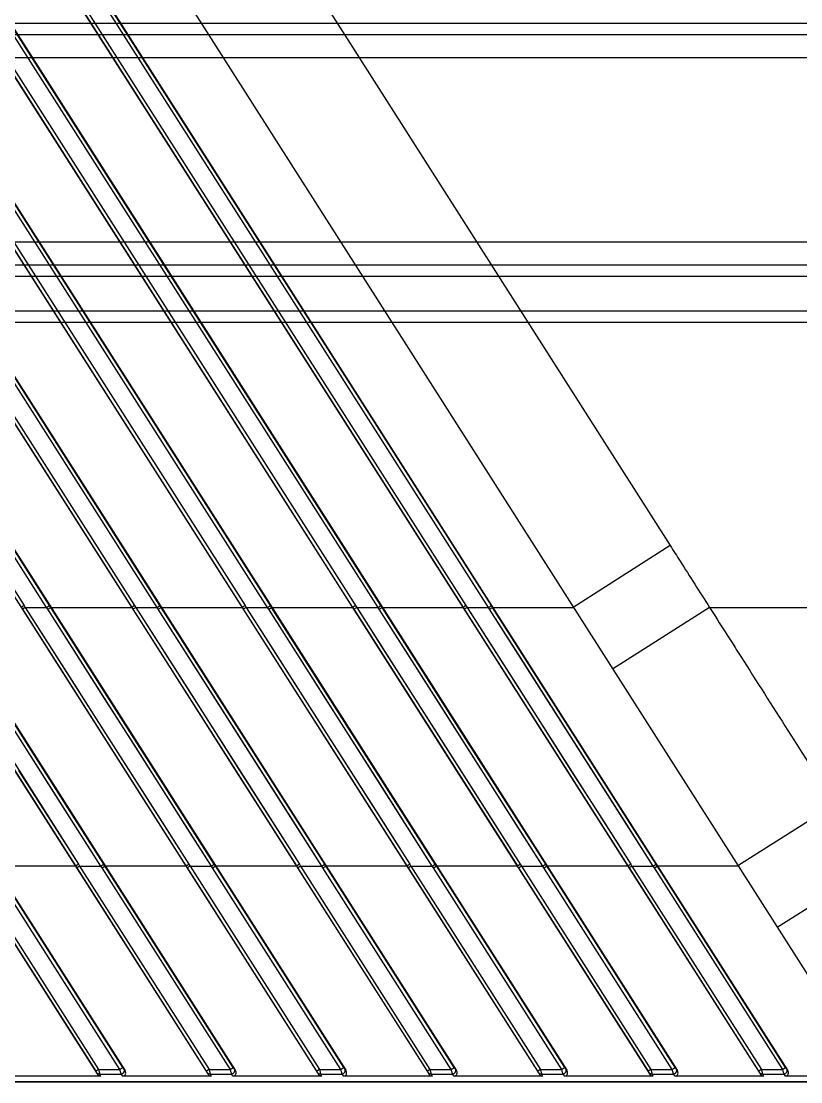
# Model space of a CAD drawing. Header units: millimetres. Extents: x 1409 to 26878, y 589 to 5187.
# Drawn here: x 16728.1 to 16795.9, y 3600.1 to 3692.3 of the extents above; entities that cross this region are included whole.
import ezdxf

# ---------------------------------------------------------------- set-up
doc = ezdxf.new("R2010")
doc.units = ezdxf.units.MM
doc.layers.add('02___PRT_ALL_AXES', color=7, linetype='Continuous')

# ---------------------------------------------------------------- blocks, each defined once
blk = doc.blocks.new('WRSF')
at = {"color": 114, "linetype": 'Continuous', "true_color": 0x139b48}
for p, q in [((12832.07, 6137.063), (12278.07, 6137.063)), ((12832.07, 6135.063), (12278.07, 6135.063)), ((12832.07, 6119.063), (12278.07, 6119.063)), ((12832.07, 6117.063), (12278.07, 6117.063)), ((12832.07, 6112.063), (12278.07, 6112.063))]:
    blk.add_line(p, q, dxfattribs=at)
at = {"layer": '02___PRT_ALL_AXES', "color": 114, "linetype": 'Continuous', "true_color": 0x139b48}
for p, q in [((12828.1, 6138.063), (12282.039, 6138.063)), ((12828.1, 6116.063), (12282.039, 6116.063)), ((12828.1, 6113.063), (12282.039, 6113.063))]:
    blk.add_line(p, q, dxfattribs=at)
blk = doc.blocks.new('*U71')
blk.add_blockref('WRSF', (-12547.57, -6214.325))
blk = doc.blocks.new('*U72')
at = {"color": 0, "linetype": 'ByBlock', "lineweight": -2, "transparency": 16777216}
blk.add_blockref('*U71', (1800, 0), dxfattribs=at)
blk = doc.blocks.new('1111')
at = {"color": 7, "linetype": 'Continuous'}
for p, q in [((16002.781, 7051.634), (16602.781, 7051.634)), ((16005.058, 7020.451), (16199.886, 6714.633)), ((16003.885, 7011.312), (16192.566, 6715.143)), ((16003.365, 7008.034), (16190.168, 6714.812)), ((16003.885, 6996.237), (16182.962, 6715.143)), ((16003.365, 6992.958), (16180.564, 6714.812)), ((16003.885, 6981.161), (16173.358, 6715.143)), ((16003.365, 6977.883), (16170.96, 6714.812)), ((16003.885, 6966.086), (16163.754, 6715.143)), ((16052.447, 6964.654), (16182.353, 6760.743)), ((16003.365, 6962.807), (16161.356, 6714.812)), ((16003.885, 6951.011), (16154.149, 6715.143)), ((16003.365, 6947.732), (16151.752, 6714.812)), ((16166.556, 6755.377), (16044.024, 6947.714)), ((16166.808, 6755.537), (16044.276, 6947.874)), ((16044.276, 6944.41), (16164.601, 6755.537)), ((16044.024, 6944.249), (16164.349, 6755.377)), ((16003.885, 6935.935), (16144.545, 6715.143)), ((16003.365, 6932.657), (16142.148, 6714.812)), ((16156.952, 6755.377), (16044.024, 6932.638)), ((16157.204, 6755.537), (16044.276, 6932.799)), ((16044.024, 6929.174), (16154.745, 6755.377)), ((16044.276, 6929.334), (16154.997, 6755.537)), ((16003.885, 6920.86), (16134.941, 6715.143)), ((16147.6, 6755.537), (16044.276, 6917.724)), ((16003.365, 6917.581), (16132.544, 6714.812)), ((16147.348, 6755.377), (16044.024, 6917.563)), ((16044.024, 6914.098), (16145.141, 6755.377)), ((16044.276, 6914.259), (16145.393, 6755.537)), ((16137.744, 6755.377), (16044.024, 6902.488)), ((16137.996, 6755.537), (16044.276, 6902.648)), ((16044.276, 6899.184), (16135.789, 6755.537)), ((16044.024, 6899.023), (16135.537, 6755.377)), ((16128.14, 6755.377), (16044.024, 6887.412)), ((16128.392, 6755.537), (16044.276, 6887.573)), ((16044.276, 6884.108), (16126.185, 6755.537)), ((16182.353, 6760.743), (16173.93, 6755.377)), ((16116.683, 6755.377), (16130.905, 6733.04)), ((16133.112, 6733.054), (16118.89, 6755.377)), ((16126.185, 6755.537), (16125.933, 6755.377)), ((16125.933, 6755.377), (16126.035, 6755.216)), ((16126.287, 6755.377), (16126.035, 6755.216)), ((16126.185, 6755.537), (16126.287, 6755.377)), ((16126.287, 6755.377), (16140.509, 6733.04)), ((16126.287, 6755.377), (16128.14, 6755.377)), ((16126.287, 6755.377), (16130.803, 6748.283)), ((16128.14, 6755.377), (16128.392, 6755.537)), ((16128.242, 6755.216), (16128.14, 6755.377)), ((16128.242, 6755.216), (16128.494, 6755.377)), ((16128.494, 6755.377), (16128.392, 6755.537)), ((16142.716, 6733.054), (16128.494, 6755.377)), ((16128.494, 6755.377), (16135.537, 6755.377)), ((16131.226, 6751.088), (16128.494, 6755.377)), ((16135.789, 6755.537), (16135.537, 6755.377)), ((16135.537, 6755.377), (16135.639, 6755.216)), ((16135.891, 6755.377), (16135.639, 6755.216)), ((16135.789, 6755.537), (16135.891, 6755.377)), ((16135.891, 6755.377), (16150.113, 6733.04)), ((16135.891, 6755.377), (16140.408, 6748.283)), ((16135.891, 6755.377), (16137.744, 6755.377)), ((16137.744, 6755.377), (16137.996, 6755.537)), ((16137.846, 6755.216), (16137.744, 6755.377)), ((16137.846, 6755.216), (16138.098, 6755.377)), ((16138.098, 6755.377), (16137.996, 6755.537)), ((16143.3, 6747.212), (16138.098, 6755.377)), ((16152.32, 6733.054), (16138.098, 6755.377)), ((16138.098, 6755.377), (16145.141, 6755.377)), ((16145.393, 6755.537), (16145.141, 6755.377)), ((16145.141, 6755.377), (16145.243, 6755.216)), ((16145.495, 6755.377), (16145.243, 6755.216)), ((16145.393, 6755.537), (16145.495, 6755.377)), ((16145.495, 6755.377), (16159.717, 6733.04)), ((16145.495, 6755.377), (16147.8, 6751.757)), ((16145.495, 6755.377), (16147.348, 6755.377)), ((16147.348, 6755.377), (16147.6, 6755.537)), ((16147.45, 6755.216), (16147.348, 6755.377)), ((16147.45, 6755.216), (16147.702, 6755.377)), ((16147.702, 6755.377), (16147.6, 6755.537)), ((16161.924, 6733.054), (16147.702, 6755.377)), ((16152.904, 6747.212), (16147.702, 6755.377)), ((16147.702, 6755.377), (16154.745, 6755.377)), ((16154.997, 6755.537), (16154.745, 6755.377)), ((16154.745, 6755.377), (16154.847, 6755.216)), ((16155.099, 6755.377), (16154.847, 6755.216)), ((16154.997, 6755.537), (16155.099, 6755.377)), ((16155.099, 6755.377), (16169.321, 6733.04)), ((16155.099, 6755.377), (16157.404, 6751.757)), ((16155.099, 6755.377), (16156.952, 6755.377)), ((16156.952, 6755.377), (16157.204, 6755.537)), ((16157.054, 6755.216), (16156.952, 6755.377)), ((16157.054, 6755.216), (16157.307, 6755.377)), ((16157.307, 6755.377), (16157.204, 6755.537)), ((16171.528, 6733.054), (16157.307, 6755.377)), ((16157.307, 6755.377), (16164.349, 6755.377)), ((16160.039, 6751.088), (16157.307, 6755.377)), ((16164.601, 6755.537), (16164.349, 6755.377)), ((16164.349, 6755.377), (16164.451, 6755.216)), ((16164.703, 6755.377), (16164.451, 6755.216)), ((16164.601, 6755.537), (16164.703, 6755.377)), ((16164.703, 6755.377), (16178.925, 6733.04)), ((16164.703, 6755.377), (16166.556, 6755.377)), ((16164.703, 6755.377), (16167.008, 6751.757)), ((16166.556, 6755.377), (16166.808, 6755.537)), ((16166.659, 6755.216), (16166.556, 6755.377)), ((16166.659, 6755.216), (16166.911, 6755.377)), ((16166.911, 6755.377), (16166.808, 6755.537)), ((16172.112, 6747.212), (16166.911, 6755.377)), ((16181.132, 6733.054), (16166.911, 6755.377)), ((16166.911, 6755.377), (16173.93, 6755.377)), ((16185.774, 6755.377), (16177.351, 6750.006)), ((16185.774, 6755.377), (16273.141, 6755.377)), ((16116.431, 6755.216), (16130.653, 6732.893)), ((16132.859, 6732.88), (16118.638, 6755.216)), ((16126.035, 6755.216), (16140.257, 6732.893)), ((16126.035, 6755.216), (16128.339, 6751.599)), ((16142.463, 6732.88), (16128.242, 6755.216)), ((16133.443, 6747.047), (16128.242, 6755.216)), ((16135.639, 6755.216), (16149.861, 6732.893)), ((16135.639, 6755.216), (16140.156, 6748.127)), ((16143.048, 6747.047), (16137.846, 6755.216)), ((16152.067, 6732.88), (16137.846, 6755.216)), ((16145.243, 6755.216), (16159.465, 6732.893)), ((16145.243, 6755.216), (16149.76, 6748.127)), ((16152.652, 6747.047), (16147.45, 6755.216)), ((16161.672, 6732.88), (16147.45, 6755.216)), ((16154.847, 6755.216), (16169.07, 6732.893)), ((16154.847, 6755.216), (16157.152, 6751.599)), ((16162.256, 6747.047), (16157.054, 6755.216)), ((16171.276, 6732.88), (16157.054, 6755.216)), ((16164.451, 6755.216), (16178.674, 6732.893)), ((16164.451, 6755.216), (16168.968, 6748.127)), ((16180.88, 6732.88), (16166.659, 6755.216)), ((16169.391, 6750.925), (16166.659, 6755.216)), ((16147.8, 6751.757), (16152.222, 6744.811)), ((16157.404, 6751.757), (16161.826, 6744.811)), ((16167.008, 6751.757), (16169.22, 6748.283)), ((16126.135, 6743.441), (16121.37, 6750.925)), ((16128.339, 6751.599), (16132.762, 6744.657)), ((16135.992, 6743.609), (16131.226, 6751.088)), ((16157.152, 6751.599), (16161.575, 6744.657)), ((16164.804, 6743.609), (16160.039, 6751.088)), ((16174.156, 6743.441), (16169.391, 6750.925)), ((16130.803, 6748.283), (16133.014, 6744.811)), ((16140.156, 6748.127), (16144.662, 6741.053)), ((16140.408, 6748.283), (16144.914, 6741.205)), ((16149.76, 6748.127), (16151.971, 6744.657)), ((16168.968, 6748.127), (16171.179, 6744.657)), ((16169.22, 6748.283), (16173.726, 6741.205)), ((16126.388, 6743.609), (16124.092, 6747.212)), ((16135.739, 6743.441), (16133.443, 6747.047)), ((16145.343, 6743.441), (16143.048, 6747.047)), ((16147.806, 6740.139), (16143.3, 6747.212)), ((16157.158, 6739.969), (16152.652, 6747.047)), ((16155.2, 6743.609), (16152.904, 6747.212)), ((16166.762, 6739.969), (16162.256, 6747.047)), ((16176.619, 6740.139), (16172.112, 6747.212)), ((16132.762, 6744.657), (16135.058, 6741.053)), ((16133.014, 6744.811), (16137.778, 6737.328)), ((16151.971, 6744.657), (16154.266, 6741.053)), ((16152.222, 6744.811), (16154.518, 6741.205)), ((16161.575, 6744.657), (16166.339, 6737.179)), ((16161.826, 6744.811), (16166.591, 6737.328)), ((16171.179, 6744.657), (16175.943, 6737.179)), ((16128.346, 6739.969), (16126.135, 6743.441)), ((16130.809, 6736.669), (16126.388, 6743.609)), ((16140.161, 6736.496), (16135.739, 6743.441)), ((16138.202, 6740.139), (16135.992, 6743.609)), ((16149.765, 6736.496), (16145.343, 6743.441)), ((16159.621, 6736.669), (16155.2, 6743.609)), ((16169.226, 6736.669), (16164.804, 6743.609)), ((16178.577, 6736.496), (16174.156, 6743.441)), ((16125.454, 6741.053), (16130.653, 6732.893)), ((16125.706, 6741.205), (16130.905, 6733.04)), ((16135.058, 6741.053), (16140.257, 6732.893)), ((16144.662, 6741.053), (16149.861, 6732.893)), ((16144.914, 6741.205), (16150.113, 6733.04)), ((16154.266, 6741.053), (16159.465, 6732.893)), ((16154.518, 6741.205), (16156.987, 6737.328)), ((16173.726, 6741.205), (16176.195, 6737.328)), ((16132.859, 6732.88), (16128.346, 6739.969)), ((16142.716, 6733.054), (16138.202, 6740.139)), ((16152.32, 6733.054), (16147.806, 6740.139)), ((16161.672, 6732.88), (16157.158, 6739.969)), ((16168.973, 6736.496), (16166.762, 6739.969)), ((16178.83, 6736.669), (16176.619, 6740.139)), ((16196.671, 6738.247), (16188.246, 6732.905)), ((16137.778, 6737.328), (16140.509, 6733.04)), ((16156.987, 6737.328), (16159.717, 6733.04)), ((16166.339, 6737.179), (16169.07, 6732.893)), ((16166.591, 6737.328), (16169.321, 6733.04)), ((16175.943, 6737.179), (16178.674, 6732.893)), ((16176.195, 6737.328), (16178.925, 6733.04)), ((16133.112, 6733.054), (16130.809, 6736.669)), ((16142.463, 6732.88), (16140.161, 6736.496)), ((16152.067, 6732.88), (16149.765, 6736.496)), ((16161.924, 6733.054), (16159.621, 6736.669)), ((16171.276, 6732.88), (16168.973, 6736.496)), ((16171.528, 6733.054), (16169.226, 6736.669)), ((16180.88, 6732.88), (16178.577, 6736.496)), ((16181.132, 6733.054), (16178.83, 6736.669)), ((16121.151, 6732.733), (16132.407, 6715.064)), ((16121.402, 6732.88), (16132.659, 6715.211)), ((16134.512, 6715.211), (16123.357, 6732.72)), ((16134.764, 6715.385), (16123.61, 6732.894)), ((16123.626, 6732.905), (16130.621, 6732.905)), ((16130.621, 6732.905), (16130.653, 6732.893)), ((16130.653, 6732.893), (16130.755, 6732.733)), ((16130.755, 6732.733), (16142.011, 6715.064)), ((16130.905, 6733.04), (16131.006, 6732.88)), ((16131.006, 6732.88), (16142.263, 6715.211)), ((16131.006, 6732.88), (16132.859, 6732.88)), ((16132.961, 6732.72), (16132.859, 6732.88)), ((16144.116, 6715.211), (16132.961, 6732.72)), ((16133.214, 6732.894), (16133.112, 6733.054)), ((16133.23, 6732.905), (16133.214, 6732.894)), ((16144.368, 6715.385), (16133.214, 6732.894)), ((16133.23, 6732.905), (16140.225, 6732.905)), ((16140.225, 6732.905), (16140.257, 6732.893)), ((16140.257, 6732.893), (16140.359, 6732.733)), ((16140.359, 6732.733), (16151.615, 6715.064)), ((16140.509, 6733.04), (16140.611, 6732.88)), ((16140.611, 6732.88), (16151.867, 6715.211)), ((16140.611, 6732.88), (16142.463, 6732.88)), ((16142.565, 6732.72), (16142.463, 6732.88)), ((16153.72, 6715.211), (16142.565, 6732.72)), ((16142.818, 6732.894), (16142.716, 6733.054)), ((16142.834, 6732.905), (16142.818, 6732.894)), ((16153.972, 6715.385), (16142.818, 6732.894)), ((16142.834, 6732.905), (16149.83, 6732.905)), ((16149.83, 6732.905), (16149.861, 6732.893)), ((16149.861, 6732.893), (16149.963, 6732.733)), ((16149.963, 6732.733), (16161.22, 6715.064)), ((16150.113, 6733.04), (16150.215, 6732.88)), ((16150.215, 6732.88), (16161.471, 6715.211)), ((16150.215, 6732.88), (16152.067, 6732.88)), ((16152.169, 6732.72), (16152.067, 6732.88)), ((16163.324, 6715.211), (16152.169, 6732.72)), ((16152.422, 6732.894), (16152.32, 6733.054)), ((16152.438, 6732.905), (16152.422, 6732.894)), ((16163.576, 6715.385), (16152.422, 6732.894)), ((16152.438, 6732.905), (16159.434, 6732.905)), ((16159.434, 6732.905), (16159.465, 6732.893)), ((16159.465, 6732.893), (16159.567, 6732.733)), ((16159.567, 6732.733), (16170.824, 6715.064)), ((16159.717, 6733.04), (16159.819, 6732.88)), ((16159.819, 6732.88), (16171.075, 6715.211)), ((16159.819, 6732.88), (16161.672, 6732.88)), ((16161.773, 6732.72), (16161.672, 6732.88)), ((16172.928, 6715.211), (16161.773, 6732.72)), ((16162.026, 6732.894), (16161.924, 6733.054)), ((16162.042, 6732.905), (16162.026, 6732.894)), ((16173.181, 6715.385), (16162.026, 6732.894)), ((16162.042, 6732.905), (16169.038, 6732.905)), ((16169.038, 6732.905), (16169.07, 6732.893)), ((16169.07, 6732.893), (16169.171, 6732.733)), ((16169.171, 6732.733), (16180.428, 6715.064)), ((16169.321, 6733.04), (16169.423, 6732.88)), ((16169.423, 6732.88), (16180.679, 6715.211)), ((16169.423, 6732.88), (16171.276, 6732.88)), ((16171.377, 6732.72), (16171.276, 6732.88)), ((16182.532, 6715.211), (16171.377, 6732.72)), ((16171.63, 6732.894), (16171.528, 6733.054)), ((16171.646, 6732.905), (16171.63, 6732.894)), ((16182.785, 6715.385), (16171.63, 6732.894)), ((16171.646, 6732.905), (16178.642, 6732.905)), ((16178.642, 6732.905), (16178.674, 6732.893)), ((16178.674, 6732.893), (16178.775, 6732.733)), ((16178.775, 6732.733), (16190.032, 6715.064)), ((16178.925, 6733.04), (16179.027, 6732.88)), ((16179.027, 6732.88), (16190.283, 6715.211)), ((16179.027, 6732.88), (16180.88, 6732.88)), ((16180.982, 6732.72), (16180.88, 6732.88)), ((16192.136, 6715.211), (16180.982, 6732.72)), ((16181.234, 6732.894), (16181.132, 6733.054)), ((16181.25, 6732.905), (16181.234, 6732.894)), ((16192.389, 6715.385), (16181.234, 6732.894)), ((16181.25, 6732.905), (16188.246, 6732.905)), ((16200.084, 6732.88), (16191.657, 6727.55)), ((16132.501, 6714.903), (16132.544, 6714.812)), ((16132.659, 6715.211), (16134.512, 6715.211)), ((16132.752, 6714.808), (16132.835, 6714.633)), ((16132.752, 6714.808), (16134.623, 6714.808)), ((16134.764, 6714.633), (16134.623, 6714.808)), ((16134.941, 6715.143), (16134.876, 6715.224)), ((16142.105, 6714.903), (16142.148, 6714.812)), ((16142.263, 6715.211), (16144.116, 6715.211)), ((16142.356, 6714.808), (16142.439, 6714.633)), ((16142.356, 6714.808), (16144.227, 6714.808)), ((16144.368, 6714.633), (16144.227, 6714.808)), ((16144.545, 6715.143), (16144.48, 6715.224)), ((16151.709, 6714.903), (16151.752, 6714.812)), ((16151.867, 6715.211), (16153.72, 6715.211)), ((16151.96, 6714.808), (16152.043, 6714.633)), ((16151.96, 6714.808), (16153.831, 6714.808)), ((16153.972, 6714.633), (16153.831, 6714.808)), ((16154.149, 6715.143), (16154.084, 6715.224)), ((16161.313, 6714.903), (16161.356, 6714.812)), ((16161.471, 6715.211), (16163.324, 6715.211)), ((16161.564, 6714.808), (16161.647, 6714.633)), ((16161.564, 6714.808), (16163.436, 6714.808)), ((16163.576, 6714.633), (16163.436, 6714.808)), ((16163.754, 6715.143), (16163.688, 6715.224)), ((16170.917, 6714.903), (16170.96, 6714.812)), ((16171.075, 6715.211), (16172.928, 6715.211)), ((16171.169, 6714.808), (16171.251, 6714.633)), ((16171.169, 6714.808), (16173.04, 6714.808)), ((16173.18, 6714.633), (16173.04, 6714.808)), ((16173.358, 6715.143), (16173.292, 6715.224)), ((16180.521, 6714.903), (16180.564, 6714.812)), ((16180.679, 6715.211), (16182.532, 6715.211)), ((16180.773, 6714.808), (16180.855, 6714.633)), ((16180.773, 6714.808), (16182.644, 6714.808)), ((16182.784, 6714.633), (16182.644, 6714.808)), ((16182.962, 6715.143), (16182.896, 6715.224)), ((16190.125, 6714.903), (16190.168, 6714.812)), ((16190.283, 6715.211), (16192.136, 6715.211)), ((16190.377, 6714.808), (16192.248, 6714.808)), ((16190.377, 6714.808), (16190.459, 6714.633)), ((16192.388, 6714.633), (16192.248, 6714.808)), ((16192.566, 6715.143), (16192.5, 6715.224)), ((16602.781, 6714.134), (16002.781, 6714.134)), ((16132.835, 6714.633), (16125.16, 6714.633)), ((16142.439, 6714.633), (16134.764, 6714.633)), ((16152.043, 6714.633), (16144.368, 6714.633)), ((16161.647, 6714.633), (16153.972, 6714.633)), ((16171.251, 6714.633), (16163.576, 6714.633)), ((16180.855, 6714.633), (16173.18, 6714.633)), ((16190.459, 6714.633), (16182.784, 6714.633)), ((16199.886, 6714.633), (16192.388, 6714.633))]:
    blk.add_line(p, q, dxfattribs=at)
for centre, major_axis, ratio, start_param, end_param in [((16132.785, 6714.995), (-0.149, 0.341), 0.805684, -4.52125, -3.480622), ((16134.68, 6714.995), (-0.234, 0.314), 0.765335, -3.660421, -1.66705), ((16142.389, 6714.995), (-0.149, 0.341), 0.805684, -4.52125, -3.480622), ((16144.284, 6714.995), (-0.234, 0.314), 0.765335, -3.660421, -1.66705), ((16151.993, 6714.995), (-0.149, 0.341), 0.805684, -4.52125, -3.480622), ((16153.888, 6714.995), (-0.234, 0.314), 0.765335, -3.660421, -1.66705), ((16161.597, 6714.995), (-0.149, 0.341), 0.805684, -4.52125, -3.480622), ((16163.492, 6714.995), (-0.234, 0.314), 0.765335, -3.660421, -1.66705), ((16171.201, 6714.995), (-0.149, 0.341), 0.805684, -4.52125, -3.480622), ((16173.096, 6714.995), (-0.234, 0.314), 0.765335, -3.660421, -1.66705), ((16180.806, 6714.995), (-0.149, 0.341), 0.805684, -4.52125, -3.480622), ((16182.7, 6714.995), (-0.234, 0.314), 0.765335, -3.660421, -1.66705), ((16190.41, 6714.995), (-0.149, 0.341), 0.805684, -4.52125, -3.480622), ((16192.304, 6714.995), (-0.234, 0.314), 0.765335, -3.660421, -1.66705)]:
    blk.add_ellipse(centre, major_axis=major_axis, ratio=ratio, start_param=start_param, end_param=end_param, dxfattribs=at)
for points, knots in [([(16182.353, 6760.743), (16182.638, 6760.296), (16183.778, 6758.507), (16184.918, 6756.718), (16185.774, 6755.377)], [0, 0, 0, 0, 0.250017, 1, 1, 1, 1]), ([(16185.774, 6755.377), (16186.682, 6753.949), (16190.315, 6748.239), (16193.947, 6742.529), (16196.671, 6738.247)], [0, 0, 0, 0, 0.250069, 1, 1, 1, 1]), ([(16130.905, 6733.04), (16130.889, 6733.03), (16130.859, 6733.011), (16130.816, 6732.984), (16130.775, 6732.959), (16130.743, 6732.94), (16130.72, 6732.927), (16130.705, 6732.919), (16130.692, 6732.911), (16130.681, 6732.905), (16130.671, 6732.9), (16130.663, 6732.897), (16130.658, 6732.894), (16130.655, 6732.893), (16130.654, 6732.893), (16130.653, 6732.893)], [0, 0, 0, 0, 0.185901, 0.364797, 0.530712, 0.678228, 0.743535, 0.802468, 0.854558, 0.899371, 0.936552, 0.965823, 0.986978, 0.994497, 1, 1, 1, 1]), ([(16131.006, 6732.88), (16130.991, 6732.87), (16130.961, 6732.851), (16130.917, 6732.824), (16130.877, 6732.799), (16130.845, 6732.78), (16130.822, 6732.767), (16130.807, 6732.759), (16130.794, 6732.751), (16130.782, 6732.745), (16130.773, 6732.74), (16130.765, 6732.737), (16130.76, 6732.735), (16130.757, 6732.734), (16130.756, 6732.733), (16130.755, 6732.733)], [0, 0, 0, 0, 0.185904, 0.364799, 0.530709, 0.67822, 0.743524, 0.802455, 0.854544, 0.899355, 0.936537, 0.96581, 0.98697, 0.994492, 1, 1, 1, 1]), ([(16132.859, 6732.88), (16132.875, 6732.89), (16132.906, 6732.91), (16132.952, 6732.939), (16132.994, 6732.967), (16133.026, 6732.989), (16133.049, 6733.005), (16133.064, 6733.016), (16133.077, 6733.025), (16133.088, 6733.034), (16133.097, 6733.041), (16133.104, 6733.046), (16133.108, 6733.05), (16133.111, 6733.053), (16133.112, 6733.054), (16133.112, 6733.054)], [0, 0, 0, 0, 0.183496, 0.361452, 0.527479, 0.675749, 0.741551, 0.800996, 0.853574, 0.898813, 0.936329, 0.965817, 0.987051, 0.994553, 1, 1, 1, 1]), ([(16132.961, 6732.72), (16132.977, 6732.73), (16133.008, 6732.75), (16133.053, 6732.779), (16133.096, 6732.807), (16133.128, 6732.829), (16133.151, 6732.845), (16133.166, 6732.856), (16133.179, 6732.865), (16133.19, 6732.874), (16133.199, 6732.881), (16133.206, 6732.886), (16133.21, 6732.89), (16133.213, 6732.893), (16133.214, 6732.894), (16133.214, 6732.894)], [0, 0, 0, 0, 0.183496, 0.361452, 0.527479, 0.675749, 0.741551, 0.800996, 0.853574, 0.898813, 0.936329, 0.965817, 0.987051, 0.994553, 1, 1, 1, 1]), ([(16140.509, 6733.04), (16140.493, 6733.03), (16140.464, 6733.011), (16140.42, 6732.984), (16140.379, 6732.959), (16140.347, 6732.94), (16140.324, 6732.927), (16140.309, 6732.919), (16140.296, 6732.911), (16140.285, 6732.905), (16140.275, 6732.9), (16140.267, 6732.897), (16140.262, 6732.894), (16140.259, 6732.893), (16140.258, 6732.893), (16140.257, 6732.893)], [0, 0, 0, 0, 0.185901, 0.364797, 0.530712, 0.678228, 0.743535, 0.802468, 0.854558, 0.899371, 0.936552, 0.965823, 0.986978, 0.994497, 1, 1, 1, 1]), ([(16140.611, 6732.88), (16140.595, 6732.87), (16140.565, 6732.851), (16140.522, 6732.824), (16140.481, 6732.799), (16140.449, 6732.78), (16140.426, 6732.767), (16140.411, 6732.759), (16140.398, 6732.751), (16140.387, 6732.745), (16140.377, 6732.74), (16140.369, 6732.737), (16140.364, 6732.735), (16140.361, 6732.734), (16140.36, 6732.733), (16140.359, 6732.733)], [0, 0, 0, 0, 0.185904, 0.364799, 0.530709, 0.67822, 0.743524, 0.802455, 0.854544, 0.899355, 0.936537, 0.96581, 0.98697, 0.994492, 1, 1, 1, 1]), ([(16142.463, 6732.88), (16142.479, 6732.89), (16142.51, 6732.91), (16142.556, 6732.939), (16142.598, 6732.967), (16142.63, 6732.989), (16142.653, 6733.005), (16142.668, 6733.016), (16142.681, 6733.025), (16142.692, 6733.034), (16142.701, 6733.041), (16142.708, 6733.046), (16142.712, 6733.05), (16142.715, 6733.053), (16142.716, 6733.054), (16142.716, 6733.054)], [0, 0, 0, 0, 0.183496, 0.361452, 0.527479, 0.675749, 0.741551, 0.800996, 0.853574, 0.898813, 0.936329, 0.965817, 0.987051, 0.994553, 1, 1, 1, 1]), ([(16142.565, 6732.72), (16142.581, 6732.73), (16142.612, 6732.75), (16142.658, 6732.779), (16142.7, 6732.807), (16142.732, 6732.829), (16142.755, 6732.845), (16142.77, 6732.856), (16142.783, 6732.865), (16142.794, 6732.874), (16142.803, 6732.881), (16142.81, 6732.886), (16142.814, 6732.89), (16142.817, 6732.893), (16142.818, 6732.894), (16142.818, 6732.894)], [0, 0, 0, 0, 0.183496, 0.361452, 0.527479, 0.675749, 0.741551, 0.800996, 0.853574, 0.898813, 0.936329, 0.965817, 0.987051, 0.994553, 1, 1, 1, 1]), ([(16150.113, 6733.04), (16150.098, 6733.03), (16150.068, 6733.011), (16150.024, 6732.984), (16149.983, 6732.959), (16149.951, 6732.94), (16149.928, 6732.927), (16149.914, 6732.919), (16149.9, 6732.911), (16149.889, 6732.905), (16149.879, 6732.9), (16149.871, 6732.897), (16149.866, 6732.894), (16149.863, 6732.893), (16149.862, 6732.893), (16149.861, 6732.893)], [0, 0, 0, 0, 0.185901, 0.364797, 0.530712, 0.678228, 0.743535, 0.802468, 0.854558, 0.899371, 0.936552, 0.965823, 0.986978, 0.994497, 1, 1, 1, 1]), ([(16150.215, 6732.88), (16150.199, 6732.87), (16150.169, 6732.851), (16150.126, 6732.824), (16150.085, 6732.799), (16150.053, 6732.78), (16150.03, 6732.767), (16150.015, 6732.759), (16150.002, 6732.751), (16149.991, 6732.745), (16149.981, 6732.74), (16149.973, 6732.737), (16149.968, 6732.735), (16149.965, 6732.734), (16149.964, 6732.733), (16149.963, 6732.733)], [0, 0, 0, 0, 0.185904, 0.364799, 0.530709, 0.67822, 0.743524, 0.802455, 0.854544, 0.899355, 0.936537, 0.96581, 0.98697, 0.994492, 1, 1, 1, 1]), ([(16152.067, 6732.88), (16152.083, 6732.89), (16152.115, 6732.91), (16152.16, 6732.939), (16152.202, 6732.967), (16152.234, 6732.989), (16152.257, 6733.005), (16152.272, 6733.016), (16152.285, 6733.025), (16152.296, 6733.034), (16152.305, 6733.041), (16152.312, 6733.046), (16152.317, 6733.05), (16152.319, 6733.053), (16152.32, 6733.054), (16152.32, 6733.054)], [0, 0, 0, 0, 0.183496, 0.361452, 0.527479, 0.675749, 0.741551, 0.800996, 0.853574, 0.898813, 0.936329, 0.965817, 0.987051, 0.994553, 1, 1, 1, 1]), ([(16152.169, 6732.72), (16152.185, 6732.73), (16152.216, 6732.75), (16152.262, 6732.779), (16152.304, 6732.807), (16152.336, 6732.829), (16152.359, 6732.845), (16152.374, 6732.856), (16152.387, 6732.865), (16152.398, 6732.874), (16152.407, 6732.881), (16152.414, 6732.886), (16152.418, 6732.89), (16152.421, 6732.893), (16152.422, 6732.894), (16152.422, 6732.894)], [0, 0, 0, 0, 0.183496, 0.361452, 0.527479, 0.675749, 0.741551, 0.800996, 0.853574, 0.898813, 0.936329, 0.965817, 0.987051, 0.994553, 1, 1, 1, 1]), ([(16159.717, 6733.04), (16159.702, 6733.03), (16159.672, 6733.011), (16159.628, 6732.984), (16159.587, 6732.959), (16159.555, 6732.94), (16159.532, 6732.927), (16159.518, 6732.919), (16159.504, 6732.911), (16159.493, 6732.905), (16159.483, 6732.9), (16159.476, 6732.897), (16159.47, 6732.894), (16159.467, 6732.893), (16159.466, 6732.893), (16159.465, 6732.893)], [0, 0, 0, 0, 0.185901, 0.364797, 0.530712, 0.678228, 0.743535, 0.802468, 0.854558, 0.899371, 0.936552, 0.965823, 0.986978, 0.994497, 1, 1, 1, 1]), ([(16159.819, 6732.88), (16159.803, 6732.87), (16159.773, 6732.851), (16159.73, 6732.824), (16159.689, 6732.799), (16159.657, 6732.78), (16159.634, 6732.767), (16159.619, 6732.759), (16159.606, 6732.751), (16159.595, 6732.745), (16159.585, 6732.74), (16159.577, 6732.737), (16159.572, 6732.735), (16159.569, 6732.734), (16159.568, 6732.733), (16159.567, 6732.733)], [0, 0, 0, 0, 0.185904, 0.364799, 0.530709, 0.67822, 0.743524, 0.802455, 0.854544, 0.899355, 0.936537, 0.96581, 0.98697, 0.994492, 1, 1, 1, 1]), ([(16161.672, 6732.88), (16161.687, 6732.89), (16161.719, 6732.91), (16161.764, 6732.939), (16161.806, 6732.967), (16161.838, 6732.989), (16161.861, 6733.005), (16161.876, 6733.016), (16161.889, 6733.025), (16161.9, 6733.034), (16161.909, 6733.041), (16161.916, 6733.046), (16161.921, 6733.05), (16161.923, 6733.053), (16161.924, 6733.054), (16161.924, 6733.054)], [0, 0, 0, 0, 0.183496, 0.361452, 0.527479, 0.675749, 0.741551, 0.800996, 0.853574, 0.898813, 0.936329, 0.965817, 0.987051, 0.994553, 1, 1, 1, 1]), ([(16161.773, 6732.72), (16161.789, 6732.73), (16161.82, 6732.75), (16161.866, 6732.779), (16161.908, 6732.807), (16161.94, 6732.829), (16161.963, 6732.845), (16161.978, 6732.856), (16161.991, 6732.865), (16162.002, 6732.874), (16162.011, 6732.881), (16162.018, 6732.886), (16162.023, 6732.89), (16162.025, 6732.893), (16162.026, 6732.894), (16162.026, 6732.894)], [0, 0, 0, 0, 0.183496, 0.361452, 0.527479, 0.675749, 0.741551, 0.800996, 0.853574, 0.898813, 0.936329, 0.965817, 0.987051, 0.994553, 1, 1, 1, 1]), ([(16169.321, 6733.04), (16169.306, 6733.03), (16169.276, 6733.011), (16169.232, 6732.984), (16169.191, 6732.959), (16169.159, 6732.94), (16169.137, 6732.927), (16169.122, 6732.919), (16169.108, 6732.911), (16169.097, 6732.905), (16169.087, 6732.9), (16169.08, 6732.897), (16169.074, 6732.894), (16169.071, 6732.893), (16169.07, 6732.893), (16169.07, 6732.893)], [0, 0, 0, 0, 0.185901, 0.364797, 0.530712, 0.678228, 0.743535, 0.802468, 0.854558, 0.899371, 0.936552, 0.965823, 0.986978, 0.994497, 1, 1, 1, 1]), ([(16169.423, 6732.88), (16169.408, 6732.87), (16169.378, 6732.851), (16169.334, 6732.824), (16169.293, 6732.799), (16169.261, 6732.78), (16169.238, 6732.767), (16169.223, 6732.759), (16169.21, 6732.751), (16169.199, 6732.745), (16169.189, 6732.74), (16169.181, 6732.737), (16169.176, 6732.735), (16169.173, 6732.734), (16169.172, 6732.733), (16169.171, 6732.733)], [0, 0, 0, 0, 0.185904, 0.364799, 0.530709, 0.67822, 0.743524, 0.802455, 0.854544, 0.899355, 0.936537, 0.96581, 0.98697, 0.994492, 1, 1, 1, 1]), ([(16171.276, 6732.88), (16171.291, 6732.89), (16171.323, 6732.91), (16171.368, 6732.939), (16171.41, 6732.967), (16171.442, 6732.989), (16171.465, 6733.005), (16171.48, 6733.016), (16171.493, 6733.025), (16171.504, 6733.034), (16171.513, 6733.041), (16171.52, 6733.046), (16171.525, 6733.05), (16171.527, 6733.053), (16171.528, 6733.054), (16171.528, 6733.054)], [0, 0, 0, 0, 0.183496, 0.361452, 0.527479, 0.675749, 0.741551, 0.800996, 0.853574, 0.898813, 0.936329, 0.965817, 0.987051, 0.994553, 1, 1, 1, 1]), ([(16171.377, 6732.72), (16171.393, 6732.73), (16171.425, 6732.75), (16171.47, 6732.779), (16171.512, 6732.807), (16171.544, 6732.829), (16171.567, 6732.845), (16171.582, 6732.856), (16171.595, 6732.865), (16171.606, 6732.874), (16171.615, 6732.881), (16171.622, 6732.886), (16171.627, 6732.89), (16171.629, 6732.893), (16171.63, 6732.894), (16171.63, 6732.894)], [0, 0, 0, 0, 0.183496, 0.361452, 0.527479, 0.675749, 0.741551, 0.800996, 0.853574, 0.898813, 0.936329, 0.965817, 0.987051, 0.994553, 1, 1, 1, 1]), ([(16178.925, 6733.04), (16178.91, 6733.03), (16178.88, 6733.011), (16178.836, 6732.984), (16178.795, 6732.959), (16178.763, 6732.94), (16178.741, 6732.927), (16178.726, 6732.919), (16178.713, 6732.911), (16178.701, 6732.905), (16178.691, 6732.9), (16178.684, 6732.897), (16178.679, 6732.894), (16178.675, 6732.893), (16178.674, 6732.893), (16178.674, 6732.893)], [0, 0, 0, 0, 0.185901, 0.364797, 0.530712, 0.678228, 0.743535, 0.802468, 0.854558, 0.899371, 0.936552, 0.965823, 0.986978, 0.994497, 1, 1, 1, 1]), ([(16179.027, 6732.88), (16179.012, 6732.87), (16178.982, 6732.851), (16178.938, 6732.824), (16178.897, 6732.799), (16178.865, 6732.78), (16178.842, 6732.767), (16178.828, 6732.759), (16178.814, 6732.751), (16178.803, 6732.745), (16178.793, 6732.74), (16178.786, 6732.737), (16178.78, 6732.735), (16178.777, 6732.734), (16178.776, 6732.733), (16178.775, 6732.733)], [0, 0, 0, 0, 0.185904, 0.364799, 0.530709, 0.67822, 0.743524, 0.802455, 0.854544, 0.899355, 0.936537, 0.96581, 0.98697, 0.994492, 1, 1, 1, 1]), ([(16180.88, 6732.88), (16180.896, 6732.89), (16180.927, 6732.91), (16180.972, 6732.939), (16181.014, 6732.967), (16181.046, 6732.989), (16181.069, 6733.005), (16181.084, 6733.016), (16181.097, 6733.025), (16181.108, 6733.034), (16181.117, 6733.041), (16181.124, 6733.046), (16181.129, 6733.05), (16181.131, 6733.053), (16181.132, 6733.054), (16181.132, 6733.054)], [0, 0, 0, 0, 0.183496, 0.361452, 0.527479, 0.675749, 0.741551, 0.800996, 0.853574, 0.898813, 0.936329, 0.965817, 0.987051, 0.994553, 1, 1, 1, 1]), ([(16180.982, 6732.72), (16180.997, 6732.73), (16181.029, 6732.75), (16181.074, 6732.779), (16181.116, 6732.807), (16181.148, 6732.829), (16181.171, 6732.845), (16181.186, 6732.856), (16181.199, 6732.865), (16181.21, 6732.874), (16181.219, 6732.881), (16181.226, 6732.886), (16181.231, 6732.89), (16181.233, 6732.893), (16181.234, 6732.894), (16181.234, 6732.894)], [0, 0, 0, 0, 0.183496, 0.361452, 0.527479, 0.675749, 0.741551, 0.800996, 0.853574, 0.898813, 0.936329, 0.965817, 0.987051, 0.994553, 1, 1, 1, 1]), ([(16132.659, 6715.211), (16132.644, 6715.201), (16132.614, 6715.182), (16132.57, 6715.155), (16132.529, 6715.13), (16132.497, 6715.111), (16132.474, 6715.098), (16132.459, 6715.09), (16132.446, 6715.083), (16132.435, 6715.076), (16132.425, 6715.071), (16132.417, 6715.068), (16132.412, 6715.066), (16132.409, 6715.065), (16132.408, 6715.064), (16132.407, 6715.064)], [0, 0, 0, 0, 0.185904, 0.364799, 0.530709, 0.67822, 0.743524, 0.802455, 0.854544, 0.899355, 0.936537, 0.96581, 0.98697, 0.994492, 1, 1, 1, 1]), ([(16132.407, 6715.064), (16132.417, 6715.049), (16132.435, 6715.02), (16132.461, 6714.977), (16132.48, 6714.943), (16132.493, 6714.919), (16132.498, 6714.908), (16132.501, 6714.903)], [0, 0, 0, 0, 0.288365, 0.562002, 0.805684, 0.910388, 1, 1, 1, 1]), ([(16132.752, 6714.808), (16132.727, 6714.805), (16132.678, 6714.804), (16132.607, 6714.82), (16132.546, 6714.853), (16132.514, 6714.885), (16132.501, 6714.903)], [0, 0, 0, 0, 0.266688, 0.522215, 0.765823, 1, 1, 1, 1]), ([(16132.659, 6715.211), (16132.669, 6715.171), (16132.688, 6715.095), (16132.714, 6714.986), (16132.733, 6714.903), (16132.745, 6714.845), (16132.75, 6714.82), (16132.752, 6714.808)], [0, 0, 0, 0, 0.296022, 0.572054, 0.811812, 0.913254, 1, 1, 1, 1]), ([(16134.512, 6715.211), (16134.527, 6715.221), (16134.559, 6715.241), (16134.604, 6715.27), (16134.646, 6715.298), (16134.678, 6715.32), (16134.701, 6715.336), (16134.716, 6715.347), (16134.729, 6715.356), (16134.74, 6715.365), (16134.749, 6715.372), (16134.756, 6715.377), (16134.761, 6715.381), (16134.763, 6715.384), (16134.764, 6715.385), (16134.764, 6715.385)], [0, 0, 0, 0, 0.183496, 0.361452, 0.527479, 0.675749, 0.741551, 0.800996, 0.853574, 0.898813, 0.936329, 0.965817, 0.987051, 0.994553, 1, 1, 1, 1]), ([(16134.623, 6714.808), (16134.615, 6714.833), (16134.598, 6714.891), (16134.571, 6714.985), (16134.542, 6715.094), (16134.522, 6715.171), (16134.512, 6715.211)], [0, 0, 0, 0, 0.190071, 0.429924, 0.705099, 1, 1, 1, 1]), ([(16134.623, 6714.808), (16134.647, 6714.813), (16134.693, 6714.829), (16134.757, 6714.866), (16134.813, 6714.915), (16134.858, 6714.973), (16134.888, 6715.037), (16134.902, 6715.103), (16134.899, 6715.167), (16134.886, 6715.207), (16134.876, 6715.224)], [0, 0, 0, 0, 0.129809, 0.263366, 0.397768, 0.529923, 0.657166, 0.777794, 0.891554, 1, 1, 1, 1]), ([(16134.876, 6715.224), (16134.868, 6715.235), (16134.85, 6715.258), (16134.823, 6715.296), (16134.794, 6715.339), (16134.774, 6715.37), (16134.764, 6715.385)], [0, 0, 0, 0, 0.202514, 0.446198, 0.71616, 1, 1, 1, 1]), ([(16142.263, 6715.211), (16142.248, 6715.201), (16142.218, 6715.182), (16142.174, 6715.155), (16142.133, 6715.13), (16142.101, 6715.111), (16142.078, 6715.098), (16142.064, 6715.09), (16142.05, 6715.083), (16142.039, 6715.076), (16142.029, 6715.071), (16142.021, 6715.068), (16142.016, 6715.066), (16142.013, 6715.065), (16142.012, 6715.064), (16142.011, 6715.064)], [0, 0, 0, 0, 0.185904, 0.364799, 0.530709, 0.67822, 0.743524, 0.802455, 0.854544, 0.899355, 0.936537, 0.96581, 0.98697, 0.994492, 1, 1, 1, 1]), ([(16142.011, 6715.064), (16142.021, 6715.049), (16142.04, 6715.02), (16142.065, 6714.977), (16142.084, 6714.943), (16142.097, 6714.919), (16142.102, 6714.908), (16142.105, 6714.903)], [0, 0, 0, 0, 0.288365, 0.562002, 0.805684, 0.910388, 1, 1, 1, 1]), ([(16142.356, 6714.808), (16142.332, 6714.805), (16142.282, 6714.804), (16142.211, 6714.82), (16142.15, 6714.853), (16142.118, 6714.885), (16142.105, 6714.903)], [0, 0, 0, 0, 0.266688, 0.522215, 0.765823, 1, 1, 1, 1]), ([(16142.263, 6715.211), (16142.273, 6715.171), (16142.292, 6715.095), (16142.318, 6714.986), (16142.337, 6714.903), (16142.349, 6714.845), (16142.354, 6714.82), (16142.356, 6714.808)], [0, 0, 0, 0, 0.296022, 0.572054, 0.811812, 0.913254, 1, 1, 1, 1]), ([(16144.116, 6715.211), (16144.132, 6715.221), (16144.163, 6715.241), (16144.208, 6715.27), (16144.25, 6715.298), (16144.282, 6715.32), (16144.305, 6715.336), (16144.32, 6715.347), (16144.333, 6715.356), (16144.344, 6715.365), (16144.353, 6715.372), (16144.36, 6715.377), (16144.365, 6715.381), (16144.367, 6715.384), (16144.368, 6715.385), (16144.368, 6715.385)], [0, 0, 0, 0, 0.183496, 0.361452, 0.527479, 0.675749, 0.741551, 0.800996, 0.853574, 0.898813, 0.936329, 0.965817, 0.987051, 0.994553, 1, 1, 1, 1]), ([(16144.227, 6714.808), (16144.219, 6714.833), (16144.202, 6714.891), (16144.175, 6714.985), (16144.146, 6715.094), (16144.126, 6715.171), (16144.116, 6715.211)], [0, 0, 0, 0, 0.190071, 0.429924, 0.705099, 1, 1, 1, 1]), ([(16144.227, 6714.808), (16144.251, 6714.813), (16144.297, 6714.829), (16144.361, 6714.866), (16144.417, 6714.915), (16144.462, 6714.973), (16144.492, 6715.037), (16144.506, 6715.103), (16144.503, 6715.167), (16144.49, 6715.207), (16144.48, 6715.224)], [0, 0, 0, 0, 0.129809, 0.263366, 0.397768, 0.529923, 0.657166, 0.777794, 0.891554, 1, 1, 1, 1]), ([(16144.48, 6715.224), (16144.472, 6715.235), (16144.454, 6715.258), (16144.427, 6715.296), (16144.398, 6715.339), (16144.378, 6715.37), (16144.368, 6715.385)], [0, 0, 0, 0, 0.202514, 0.446198, 0.71616, 1, 1, 1, 1]), ([(16151.867, 6715.211), (16151.852, 6715.201), (16151.822, 6715.182), (16151.778, 6715.155), (16151.737, 6715.13), (16151.705, 6715.111), (16151.683, 6715.098), (16151.668, 6715.09), (16151.654, 6715.083), (16151.643, 6715.076), (16151.633, 6715.071), (16151.626, 6715.068), (16151.62, 6715.066), (16151.617, 6715.065), (16151.616, 6715.064), (16151.615, 6715.064)], [0, 0, 0, 0, 0.185904, 0.364799, 0.530709, 0.67822, 0.743524, 0.802455, 0.854544, 0.899355, 0.936537, 0.96581, 0.98697, 0.994492, 1, 1, 1, 1]), ([(16151.615, 6715.064), (16151.625, 6715.049), (16151.644, 6715.02), (16151.669, 6714.977), (16151.688, 6714.943), (16151.701, 6714.919), (16151.707, 6714.908), (16151.709, 6714.903)], [0, 0, 0, 0, 0.288365, 0.562002, 0.805684, 0.910388, 1, 1, 1, 1]), ([(16151.96, 6714.808), (16151.936, 6714.805), (16151.886, 6714.804), (16151.815, 6714.82), (16151.754, 6714.853), (16151.722, 6714.885), (16151.709, 6714.903)], [0, 0, 0, 0, 0.266688, 0.522215, 0.765823, 1, 1, 1, 1]), ([(16151.867, 6715.211), (16151.877, 6715.171), (16151.896, 6715.095), (16151.922, 6714.986), (16151.941, 6714.903), (16151.953, 6714.845), (16151.958, 6714.82), (16151.96, 6714.808)], [0, 0, 0, 0, 0.296022, 0.572054, 0.811812, 0.913254, 1, 1, 1, 1]), ([(16153.72, 6715.211), (16153.736, 6715.221), (16153.767, 6715.241), (16153.812, 6715.27), (16153.854, 6715.298), (16153.886, 6715.32), (16153.909, 6715.336), (16153.924, 6715.347), (16153.937, 6715.356), (16153.948, 6715.365), (16153.957, 6715.372), (16153.964, 6715.377), (16153.969, 6715.381), (16153.971, 6715.384), (16153.972, 6715.385), (16153.972, 6715.385)], [0, 0, 0, 0, 0.183496, 0.361452, 0.527479, 0.675749, 0.741551, 0.800996, 0.853574, 0.898813, 0.936329, 0.965817, 0.987051, 0.994553, 1, 1, 1, 1]), ([(16153.831, 6714.808), (16153.823, 6714.833), (16153.806, 6714.891), (16153.779, 6714.985), (16153.75, 6715.094), (16153.73, 6715.171), (16153.72, 6715.211)], [0, 0, 0, 0, 0.190071, 0.429924, 0.705099, 1, 1, 1, 1]), ([(16153.831, 6714.808), (16153.855, 6714.813), (16153.901, 6714.829), (16153.965, 6714.866), (16154.021, 6714.915), (16154.066, 6714.973), (16154.096, 6715.037), (16154.11, 6715.103), (16154.108, 6715.167), (16154.094, 6715.207), (16154.084, 6715.224)], [0, 0, 0, 0, 0.129809, 0.263366, 0.397768, 0.529923, 0.657166, 0.777794, 0.891554, 1, 1, 1, 1]), ([(16154.084, 6715.224), (16154.076, 6715.235), (16154.058, 6715.258), (16154.031, 6715.296), (16154.002, 6715.339), (16153.982, 6715.37), (16153.972, 6715.385)], [0, 0, 0, 0, 0.202514, 0.446198, 0.71616, 1, 1, 1, 1]), ([(16161.471, 6715.211), (16161.456, 6715.201), (16161.426, 6715.182), (16161.382, 6715.155), (16161.341, 6715.13), (16161.309, 6715.111), (16161.287, 6715.098), (16161.272, 6715.09), (16161.258, 6715.083), (16161.247, 6715.076), (16161.237, 6715.071), (16161.23, 6715.068), (16161.224, 6715.066), (16161.221, 6715.065), (16161.22, 6715.064), (16161.22, 6715.064)], [0, 0, 0, 0, 0.185904, 0.364799, 0.530709, 0.67822, 0.743524, 0.802455, 0.854544, 0.899355, 0.936537, 0.96581, 0.98697, 0.994492, 1, 1, 1, 1]), ([(16161.22, 6715.064), (16161.229, 6715.049), (16161.248, 6715.02), (16161.273, 6714.977), (16161.293, 6714.943), (16161.305, 6714.919), (16161.311, 6714.908), (16161.313, 6714.903)], [0, 0, 0, 0, 0.288365, 0.562002, 0.805684, 0.910388, 1, 1, 1, 1]), ([(16161.564, 6714.808), (16161.54, 6714.805), (16161.49, 6714.804), (16161.42, 6714.82), (16161.358, 6714.853), (16161.326, 6714.885), (16161.313, 6714.903)], [0, 0, 0, 0, 0.266688, 0.522215, 0.765823, 1, 1, 1, 1]), ([(16161.471, 6715.211), (16161.481, 6715.171), (16161.5, 6715.095), (16161.526, 6714.986), (16161.545, 6714.903), (16161.557, 6714.845), (16161.562, 6714.82), (16161.564, 6714.808)], [0, 0, 0, 0, 0.296022, 0.572054, 0.811812, 0.913254, 1, 1, 1, 1]), ([(16163.324, 6715.211), (16163.34, 6715.221), (16163.371, 6715.241), (16163.416, 6715.27), (16163.458, 6715.298), (16163.49, 6715.32), (16163.513, 6715.336), (16163.528, 6715.347), (16163.541, 6715.356), (16163.552, 6715.365), (16163.562, 6715.372), (16163.569, 6715.377), (16163.573, 6715.381), (16163.575, 6715.384), (16163.576, 6715.385), (16163.576, 6715.385)], [0, 0, 0, 0, 0.183496, 0.361452, 0.527479, 0.675749, 0.741551, 0.800996, 0.853574, 0.898813, 0.936329, 0.965817, 0.987051, 0.994553, 1, 1, 1, 1]), ([(16163.436, 6714.808), (16163.427, 6714.833), (16163.41, 6714.891), (16163.383, 6714.985), (16163.354, 6715.094), (16163.334, 6715.171), (16163.324, 6715.211)], [0, 0, 0, 0, 0.190071, 0.429924, 0.705099, 1, 1, 1, 1]), ([(16163.436, 6714.808), (16163.459, 6714.813), (16163.506, 6714.829), (16163.57, 6714.866), (16163.625, 6714.915), (16163.67, 6714.973), (16163.7, 6715.037), (16163.714, 6715.103), (16163.712, 6715.167), (16163.698, 6715.207), (16163.688, 6715.224)], [0, 0, 0, 0, 0.129809, 0.263366, 0.397768, 0.529923, 0.657166, 0.777794, 0.891554, 1, 1, 1, 1]), ([(16163.688, 6715.224), (16163.68, 6715.235), (16163.662, 6715.258), (16163.635, 6715.296), (16163.606, 6715.339), (16163.586, 6715.37), (16163.576, 6715.385)], [0, 0, 0, 0, 0.202514, 0.446198, 0.71616, 1, 1, 1, 1]), ([(16171.075, 6715.211), (16171.06, 6715.201), (16171.03, 6715.182), (16170.986, 6715.155), (16170.945, 6715.13), (16170.914, 6715.111), (16170.891, 6715.098), (16170.876, 6715.09), (16170.863, 6715.083), (16170.851, 6715.076), (16170.841, 6715.071), (16170.834, 6715.068), (16170.829, 6715.066), (16170.825, 6715.065), (16170.824, 6715.064), (16170.824, 6715.064)], [0, 0, 0, 0, 0.185904, 0.364799, 0.530709, 0.67822, 0.743524, 0.802455, 0.854544, 0.899355, 0.936537, 0.96581, 0.98697, 0.994492, 1, 1, 1, 1]), ([(16170.824, 6715.064), (16170.833, 6715.049), (16170.852, 6715.02), (16170.877, 6714.977), (16170.897, 6714.943), (16170.909, 6714.919), (16170.915, 6714.908), (16170.917, 6714.903)], [0, 0, 0, 0, 0.288365, 0.562002, 0.805684, 0.910388, 1, 1, 1, 1]), ([(16171.169, 6714.808), (16171.144, 6714.805), (16171.094, 6714.804), (16171.024, 6714.82), (16170.962, 6714.853), (16170.93, 6714.885), (16170.917, 6714.903)], [0, 0, 0, 0, 0.266688, 0.522215, 0.765823, 1, 1, 1, 1]), ([(16171.075, 6715.211), (16171.085, 6715.171), (16171.104, 6715.095), (16171.13, 6714.986), (16171.149, 6714.903), (16171.161, 6714.845), (16171.166, 6714.82), (16171.169, 6714.808)], [0, 0, 0, 0, 0.296022, 0.572054, 0.811812, 0.913254, 1, 1, 1, 1]), ([(16172.928, 6715.211), (16172.944, 6715.221), (16172.975, 6715.241), (16173.02, 6715.27), (16173.062, 6715.298), (16173.094, 6715.32), (16173.117, 6715.336), (16173.132, 6715.347), (16173.145, 6715.356), (16173.157, 6715.365), (16173.166, 6715.372), (16173.173, 6715.377), (16173.177, 6715.381), (16173.179, 6715.384), (16173.18, 6715.385), (16173.181, 6715.385)], [0, 0, 0, 0, 0.183496, 0.361452, 0.527479, 0.675749, 0.741551, 0.800996, 0.853574, 0.898813, 0.936329, 0.965817, 0.987051, 0.994553, 1, 1, 1, 1]), ([(16173.04, 6714.808), (16173.032, 6714.833), (16173.014, 6714.891), (16172.987, 6714.985), (16172.958, 6715.094), (16172.938, 6715.171), (16172.928, 6715.211)], [0, 0, 0, 0, 0.190071, 0.429924, 0.705099, 1, 1, 1, 1]), ([(16173.04, 6714.808), (16173.063, 6714.813), (16173.11, 6714.829), (16173.174, 6714.866), (16173.229, 6714.915), (16173.274, 6714.973), (16173.304, 6715.037), (16173.319, 6715.103), (16173.316, 6715.167), (16173.302, 6715.207), (16173.292, 6715.224)], [0, 0, 0, 0, 0.129809, 0.263366, 0.397768, 0.529923, 0.657166, 0.777794, 0.891554, 1, 1, 1, 1]), ([(16173.292, 6715.224), (16173.284, 6715.235), (16173.266, 6715.258), (16173.239, 6715.296), (16173.21, 6715.339), (16173.191, 6715.37), (16173.181, 6715.385)], [0, 0, 0, 0, 0.202514, 0.446198, 0.71616, 1, 1, 1, 1]), ([(16180.679, 6715.211), (16180.664, 6715.201), (16180.634, 6715.182), (16180.59, 6715.155), (16180.549, 6715.13), (16180.518, 6715.111), (16180.495, 6715.098), (16180.48, 6715.09), (16180.467, 6715.083), (16180.455, 6715.076), (16180.446, 6715.071), (16180.438, 6715.068), (16180.433, 6715.066), (16180.429, 6715.065), (16180.428, 6715.064), (16180.428, 6715.064)], [0, 0, 0, 0, 0.185904, 0.364799, 0.530709, 0.67822, 0.743524, 0.802455, 0.854544, 0.899355, 0.936537, 0.96581, 0.98697, 0.994492, 1, 1, 1, 1]), ([(16180.428, 6715.064), (16180.437, 6715.049), (16180.456, 6715.02), (16180.482, 6714.977), (16180.501, 6714.943), (16180.513, 6714.919), (16180.519, 6714.908), (16180.521, 6714.903)], [0, 0, 0, 0, 0.288365, 0.562002, 0.805684, 0.910388, 1, 1, 1, 1]), ([(16180.773, 6714.808), (16180.748, 6714.805), (16180.698, 6714.804), (16180.628, 6714.82), (16180.566, 6714.853), (16180.534, 6714.885), (16180.521, 6714.903)], [0, 0, 0, 0, 0.266688, 0.522215, 0.765823, 1, 1, 1, 1]), ([(16180.679, 6715.211), (16180.689, 6715.171), (16180.708, 6715.095), (16180.734, 6714.986), (16180.753, 6714.903), (16180.765, 6714.845), (16180.77, 6714.82), (16180.773, 6714.808)], [0, 0, 0, 0, 0.296022, 0.572054, 0.811812, 0.913254, 1, 1, 1, 1]), ([(16182.532, 6715.211), (16182.548, 6715.221), (16182.579, 6715.241), (16182.624, 6715.27), (16182.666, 6715.298), (16182.699, 6715.32), (16182.722, 6715.336), (16182.736, 6715.347), (16182.749, 6715.356), (16182.761, 6715.365), (16182.77, 6715.372), (16182.777, 6715.377), (16182.781, 6715.381), (16182.784, 6715.384), (16182.784, 6715.385), (16182.785, 6715.385)], [0, 0, 0, 0, 0.183496, 0.361452, 0.527479, 0.675749, 0.741551, 0.800996, 0.853574, 0.898813, 0.936329, 0.965817, 0.987051, 0.994553, 1, 1, 1, 1]), ([(16182.644, 6714.808), (16182.636, 6714.833), (16182.618, 6714.891), (16182.592, 6714.985), (16182.562, 6715.094), (16182.542, 6715.171), (16182.532, 6715.211)], [0, 0, 0, 0, 0.190071, 0.429924, 0.705099, 1, 1, 1, 1]), ([(16182.644, 6714.808), (16182.667, 6714.813), (16182.714, 6714.829), (16182.778, 6714.866), (16182.834, 6714.915), (16182.878, 6714.973), (16182.908, 6715.037), (16182.923, 6715.103), (16182.92, 6715.167), (16182.906, 6715.207), (16182.896, 6715.224)], [0, 0, 0, 0, 0.129809, 0.263366, 0.397768, 0.529923, 0.657166, 0.777794, 0.891554, 1, 1, 1, 1]), ([(16182.896, 6715.224), (16182.888, 6715.235), (16182.871, 6715.258), (16182.843, 6715.296), (16182.814, 6715.339), (16182.795, 6715.37), (16182.785, 6715.385)], [0, 0, 0, 0, 0.202514, 0.446198, 0.71616, 1, 1, 1, 1]), ([(16190.283, 6715.211), (16190.268, 6715.201), (16190.238, 6715.182), (16190.194, 6715.155), (16190.153, 6715.13), (16190.122, 6715.111), (16190.099, 6715.098), (16190.084, 6715.09), (16190.071, 6715.083), (16190.059, 6715.076), (16190.05, 6715.071), (16190.042, 6715.068), (16190.037, 6715.066), (16190.034, 6715.065), (16190.032, 6715.064), (16190.032, 6715.064)], [0, 0, 0, 0, 0.185904, 0.364799, 0.530709, 0.67822, 0.743524, 0.802455, 0.854544, 0.899355, 0.936537, 0.96581, 0.98697, 0.994492, 1, 1, 1, 1]), ([(16190.032, 6715.064), (16190.041, 6715.049), (16190.06, 6715.02), (16190.086, 6714.977), (16190.105, 6714.943), (16190.118, 6714.919), (16190.123, 6714.908), (16190.125, 6714.903)], [0, 0, 0, 0, 0.288365, 0.562002, 0.805684, 0.910388, 1, 1, 1, 1]), ([(16190.377, 6714.808), (16190.352, 6714.805), (16190.302, 6714.804), (16190.232, 6714.82), (16190.17, 6714.853), (16190.138, 6714.885), (16190.125, 6714.903)], [0, 0, 0, 0, 0.266688, 0.522215, 0.765823, 1, 1, 1, 1]), ([(16190.283, 6715.211), (16190.293, 6715.171), (16190.312, 6715.095), (16190.338, 6714.986), (16190.357, 6714.903), (16190.369, 6714.845), (16190.375, 6714.82), (16190.377, 6714.808)], [0, 0, 0, 0, 0.296022, 0.572054, 0.811812, 0.913254, 1, 1, 1, 1]), ([(16192.136, 6715.211), (16192.152, 6715.221), (16192.183, 6715.241), (16192.228, 6715.27), (16192.27, 6715.298), (16192.303, 6715.32), (16192.326, 6715.336), (16192.34, 6715.347), (16192.354, 6715.356), (16192.365, 6715.365), (16192.374, 6715.372), (16192.381, 6715.377), (16192.385, 6715.381), (16192.388, 6715.384), (16192.388, 6715.385), (16192.389, 6715.385)], [0, 0, 0, 0, 0.183496, 0.361452, 0.527479, 0.675749, 0.741551, 0.800996, 0.853574, 0.898813, 0.936329, 0.965817, 0.987051, 0.994553, 1, 1, 1, 1]), ([(16192.248, 6714.808), (16192.24, 6714.833), (16192.222, 6714.891), (16192.196, 6714.985), (16192.166, 6715.094), (16192.146, 6715.171), (16192.136, 6715.211)], [0, 0, 0, 0, 0.190071, 0.429924, 0.705099, 1, 1, 1, 1]), ([(16192.248, 6714.808), (16192.271, 6714.813), (16192.318, 6714.829), (16192.382, 6714.866), (16192.438, 6714.915), (16192.482, 6714.973), (16192.512, 6715.037), (16192.527, 6715.103), (16192.524, 6715.167), (16192.51, 6715.207), (16192.5, 6715.224)], [0, 0, 0, 0, 0.129809, 0.263366, 0.397768, 0.529923, 0.657166, 0.777794, 0.891554, 1, 1, 1, 1]), ([(16192.5, 6715.224), (16192.492, 6715.235), (16192.475, 6715.258), (16192.448, 6715.296), (16192.418, 6715.339), (16192.399, 6715.37), (16192.389, 6715.385)], [0, 0, 0, 0, 0.202514, 0.446198, 0.71616, 1, 1, 1, 1])]:
    blk.add_open_spline(points, degree=3, knots=knots, dxfattribs=at)
blk = doc.blocks.new('*U147')
blk.add_blockref('1111', (-16308.281, -6888.884))
blk = doc.blocks.new('*U148')
at = {"color": 0, "linetype": 'ByBlock', "lineweight": -2, "transparency": 16777216}
for p in [(1800, 1350), (1800, 1012.5)]:
    blk.add_blockref('*U147', p, dxfattribs=at)

msp = doc.modelspace()

# ---------------------------------------------------------------- block references
for name, p in [('*U148', (15110.4576, 2424.8499)), ('*U72', (15097.4439, 3768.3624))]:
    msp.add_blockref(name, p)

doc.saveas('drawing.dxf')
